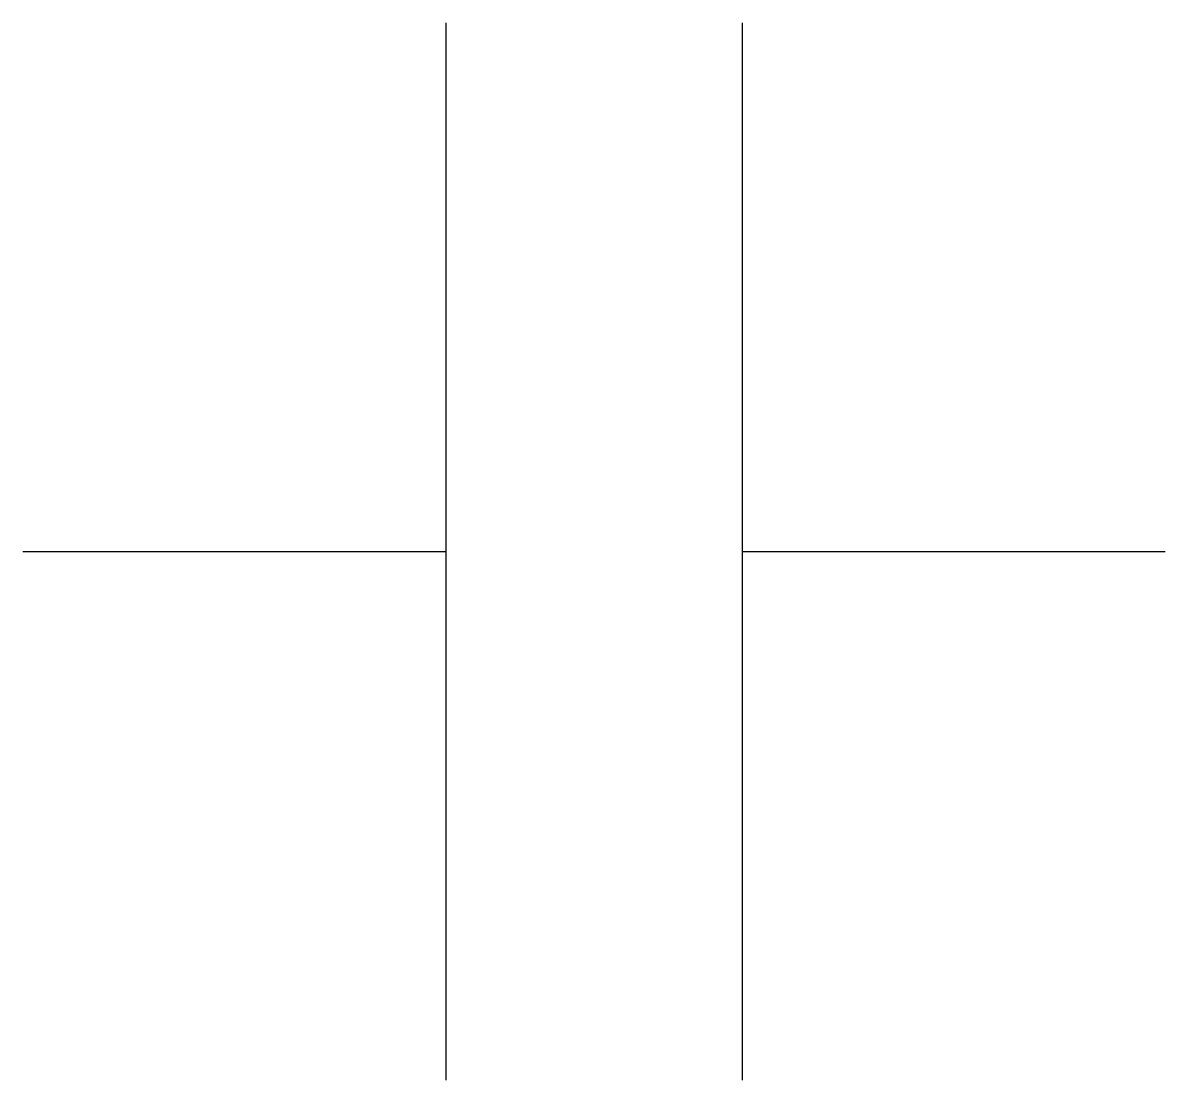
# Model space of a CAD drawing. Extents: x -2.7 to 2.7, y -2.5 to 2.5.
import ezdxf

# ---------------------------------------------------------------- set-up
doc = ezdxf.new("R2010")
doc.units = 0
doc.layers.add('OBJECT', color=7, linetype='Continuous', lineweight=25)

msp = doc.modelspace()

# ---------------------------------------------------------------- linework, layer by layer
at = {"layer": 'OBJECT', "color": 0, "linetype": 'Continuous'}
for p, q in [((-0.7, 2.5), (-0.7, -2.5)), ((0.7, 2.5), (0.7, -2.5)), ((-2.7, 0), (-0.7, 0)), ((0.7, 0), (2.7, 0))]:
    msp.add_line(p, q, dxfattribs=at)

doc.saveas('drawing.dxf')
